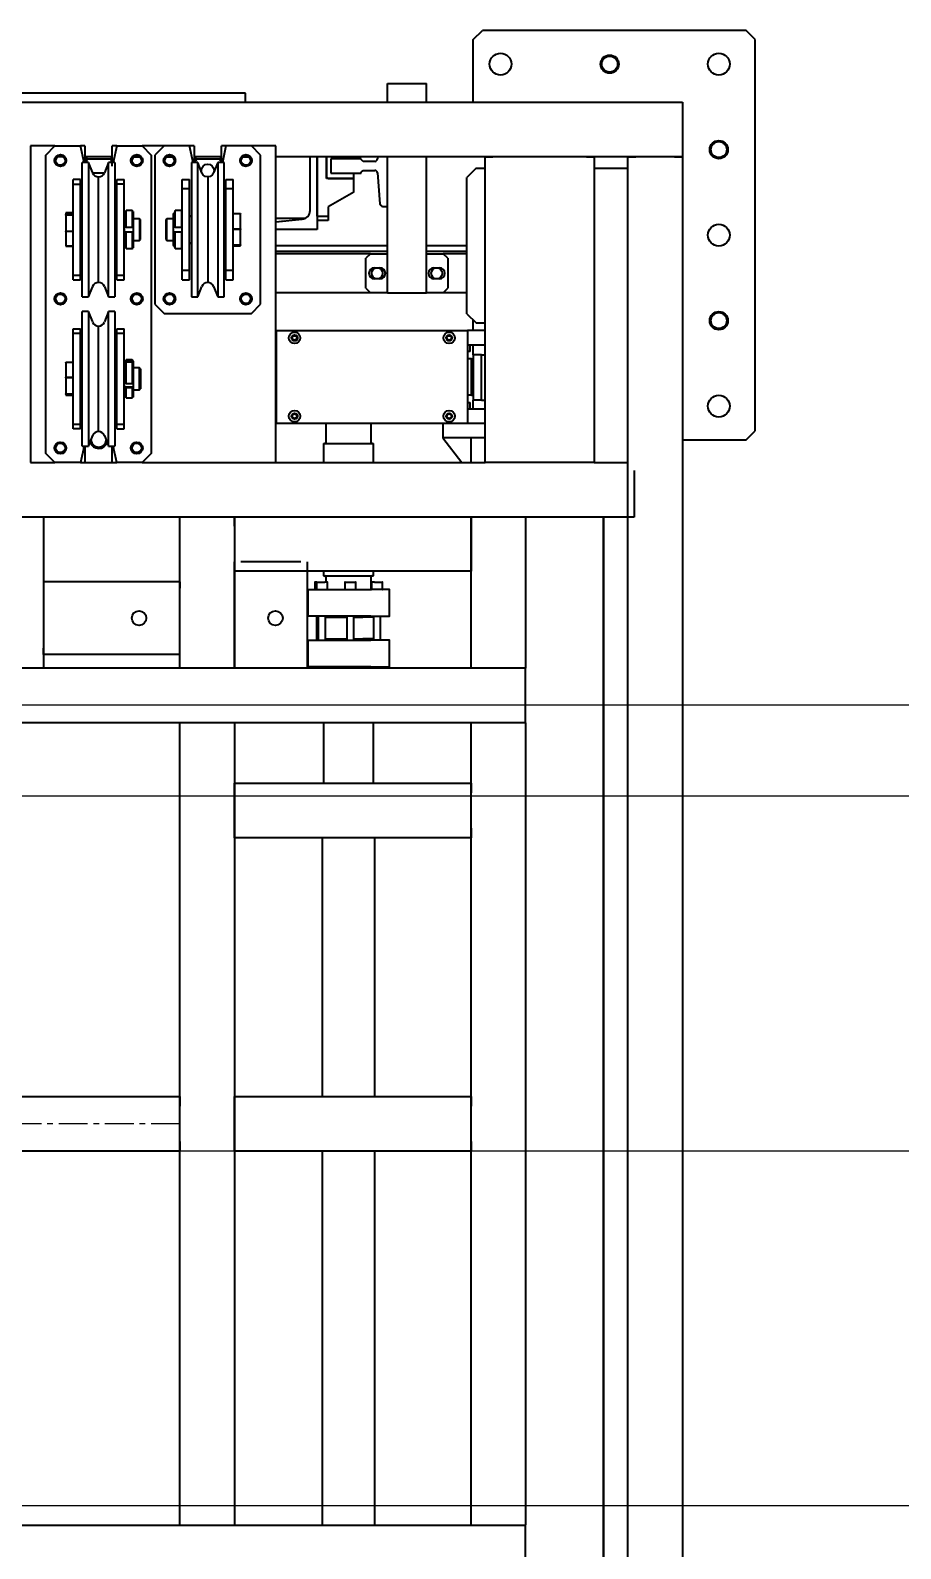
# Model space of a CAD drawing. Header units: millimetres. Extents: x 2509 to 128734, y 2492 to 91667.
# Drawn here: x 56663 to 57620, y 56079 to 57748 of the extents above; entities that cross this region are included whole.
import ezdxf

# ---------------------------------------------------------------- set-up
doc = ezdxf.new("R2010")
doc.units = ezdxf.units.MM
doc.linetypes.add('ACAD_ISO04W100', pattern=[30, 24, -3, 0, -3])
doc.linetypes.add('CENTER', pattern=[50.8, 31.75, -6.35, 6.35, -6.35])
for name, color, linetype in [('7标注层', 4, 'Continuous'), ('SSH_搬运系统', 7, 'Continuous'), ('SSH_货架系统', 7, 'Continuous')]:
    doc.layers.add(name, color=color, linetype=linetype)

# ---------------------------------------------------------------- blocks, each defined once
blk = doc.blocks.new('SSH-提升机')
at = {"layer": 'SSH_搬运系统', "lineweight": 35}
for p, q in [((775744.8, 266287.2), (775734.8, 266277.2)), ((776174.8, 266287.2), (775744.8, 266287.2)), ((776184.8, 266277.2), (776174.8, 266287.2)), ((775734.8, 266277.2), (775734.8, 265987.2)), ((776184.8, 266207.2), (776184.8, 266277.2)), ((775813.8, 264144.2), (775813.8, 266207.2)), ((775813.8, 266207.2), (775822.5, 266207.2)), ((775813.8, 264144.2), (775813.8, 266207.2)), ((775822.5, 266207.2), (775865, 266207.2)), ((775865, 266207.2), (775873.8, 266207.2)), ((775873.8, 266207.2), (775873.8, 265760.2)), ((775873.8, 266207.2), (778198.8, 266207.2)), ((775873.8, 266198.5), (775873.8, 266207.2)), ((775873.8, 266207.2), (778198.8, 266207.2)), ((775873.8, 266198.5), (775873.8, 266156)), ((775873.8, 266147.2), (775873.8, 266156)), ((778198.8, 266147.2), (775873.8, 266147.2)), ((775873.8, 266147.2), (775873.8, 266110.2)), ((776209.8, 266147.2), (775873.8, 266147.2)), ((775886.3, 266110.2), (775886.3, 266147.2)), ((776209.8, 266110.2), (776209.8, 266147.2)), ((776218.5, 266154.2), (776261, 266154.2)), ((776261, 266154.2), (776269.8, 266154.2)), ((776269.8, 266154.2), (776269.8, 264204.2)), ((776269.8, 266147.2), (776269.8, 264204.2)), ((777863.7, 266147.2), (776269.8, 266147.2)), ((777863.7, 266120.2), (776269.8, 266120.2)), ((776269.8, 266120.2), (777863.7, 266120.2)), ((775873.8, 266110.2), (776209.8, 266110.2)), ((775873.8, 266101.8), (775873.8, 266110.2)), ((775873.8, 266110.2), (776209.8, 266110.2)), ((775873.8, 266101.8), (775873.8, 265998.6)), ((776209.8, 266110.2), (776209.8, 266101.8)), ((776209.8, 266101.8), (776209.8, 265998.6)), ((776269.8, 266034.7), (776435.8, 266034.7)), ((776495.8, 266034.7), (776435.8, 266034.7)), ((776435.8, 266034.7), (776435.8, 264316.7)), ((776495.8, 266034.7), (777377.7, 266034.7)), ((776495.8, 266034.7), (776495.8, 264316.7)), ((777437.8, 266034.7), (777377.8, 266034.7)), ((777377.8, 264316.7), (777377.8, 266034.7)), ((775873.8, 265990.2), (775873.8, 265998.6)), ((776209.8, 265998.6), (776209.8, 265990.2)), ((775744.8, 265977.2), (775734.8, 265987.2)), ((776209.8, 265990.2), (775873.8, 265990.2)), ((776209.8, 265990.2), (775873.8, 265990.2)), ((775873.8, 265990.2), (775873.8, 265760.2)), ((775886.3, 265980.2), (775886.3, 265990.2)), ((775886.3, 265980.2), (775896.3, 265970.2)), ((776046.3, 265970.2), (776056.3, 265980.2)), ((776056.3, 265980.2), (776056.3, 265990.2)), ((776064.8, 265990.2), (776064.8, 265970.7)), ((776080.8, 265990.2), (776080.8, 265970.7)), ((776091.3, 265986.2), (776091.3, 265990.2)), ((776091.3, 265986.2), (776091.3, 265977.2)), ((776141.3, 265986.2), (776091.3, 265986.2)), ((776141.3, 265986.2), (776141.3, 265990.2)), ((776141.3, 265986.2), (776141.3, 265977.2)), ((776150.8, 265970.7), (776150.8, 265990.2)), ((776166.8, 265990.2), (776166.8, 265970.7)), ((776182.8, 265990.2), (776182.8, 265943.7)), ((776209.8, 265760.2), (776209.8, 265990.2)), ((775813.8, 265977.2), (775744.8, 265977.2)), ((776046.3, 265970.2), (775896.3, 265970.2)), ((775971.3, 265925.7), (775971.3, 265970.2)), ((775977.3, 265925.7), (775977.3, 265970.2)), ((775980.3, 265970.2), (775980.3, 265944.2)), ((776023.3, 265970.2), (776023.3, 265944.2)), ((776064.8, 265977.2), (776053.3, 265977.2)), ((776064.8, 265760.7), (776064.8, 265970.7)), ((776064.8, 265970.7), (776166.8, 265970.7)), ((776091.3, 265977.2), (776080.8, 265977.2)), ((776087.8, 265973.7), (776080.8, 265973.7)), ((776087.8, 265973.7), (776087.8, 265970.7)), ((776091.3, 265977.2), (776141.3, 265977.2)), ((776095.8, 265975.4), (776095.8, 265976.9)), ((776095.8, 265976.9), (776135.8, 265976.9)), ((776095.8, 265975.4), (776095.8, 265976.9)), ((776095.8, 265976.9), (776135.8, 265976.9)), ((776135.8, 265975.4), (776095.8, 265975.4)), ((776135.8, 265975.4), (776095.8, 265975.4)), ((776095.8, 265975.4), (776095.8, 265970.7)), ((776095.8, 265975.4), (776095.8, 265970.7)), ((776135.8, 265975.4), (776135.8, 265976.9)), ((776135.8, 265975.4), (776135.8, 265976.9)), ((776135.8, 265975.4), (776135.8, 265970.7)), ((776135.8, 265975.4), (776135.8, 265970.7)), ((776150.8, 265977.2), (776141.3, 265977.2)), ((776150.8, 265973.7), (776143.8, 265973.7)), ((776143.8, 265970.7), (776143.8, 265973.7)), ((776166.8, 265970.7), (776166.8, 265760.7)), ((776209.8, 265974.7), (776182.8, 265974.7)), ((776209.8, 265974.7), (776182.8, 265974.7)), ((776182.8, 265943.7), (776209.8, 265964.6)), ((776435.8, 265974.7), (776269.8, 265974.7)), ((776269.8, 265974.7), (776279.8, 265974.7)), ((776279.8, 265974.7), (776318.8, 265974.7)), ((776318.8, 265974.7), (776329.3, 265974.7)), ((776329.3, 265974.7), (776329.3, 265714.7)), ((776329.3, 265974.7), (776329.3, 265794.7)), ((776435.8, 265974.7), (776329.3, 265974.7)), ((777377.7, 265974.7), (776495.8, 265974.7)), ((776562.3, 265974.7), (776495.8, 265974.7)), ((776562.3, 265714.7), (776562.3, 265974.7)), ((776562.3, 265974.7), (776572.8, 265974.7)), ((776562.3, 265714.7), (776562.3, 265974.7)), ((776611.8, 265974.7), (776572.8, 265974.7)), ((776611.8, 265974.7), (776622.3, 265974.7)), ((776622.3, 265974.7), (776622.3, 265714.7)), ((776622.3, 265974.7), (776622.3, 265714.7)), ((776906.8, 265974.7), (776622.3, 265974.7)), ((776906.8, 265714.7), (776906.8, 265974.7)), ((776906.8, 265974.7), (776917.3, 265974.7)), ((776906.8, 265714.7), (776906.8, 265974.7)), ((776956.3, 265974.7), (776917.3, 265974.7)), ((776956.3, 265974.7), (776966.8, 265974.7)), ((776966.8, 265974.7), (776966.8, 265714.7)), ((777377.7, 265974.7), (776966.8, 265974.7)), ((776966.8, 265974.7), (776966.8, 265714.7)), ((775985.3, 265949.2), (775980.3, 265944.2)), ((775985.3, 265949.2), (776018.3, 265949.2)), ((776023.3, 265944.2), (776018.3, 265949.2)), ((775980.3, 265925.7), (775980.3, 265944.2)), ((775995.8, 265934), (775995.8, 265940)), ((776007.8, 265940), (776007.8, 265934)), ((776023.3, 265944.2), (776023.3, 265925.7)), ((776166.8, 265943.7), (776182.8, 265943.7)), ((775813.8, 265925.7), (775793.3, 265925.7)), ((775793.3, 265882.7), (775793.3, 265925.7)), ((776023.3, 265925.7), (775873.8, 265925.7)), ((776023.3, 265882.7), (776023.3, 265925.7)), ((775813.8, 265882.7), (775793.3, 265882.7)), ((775928.2, 265882.7), (775873.8, 265882.7)), ((776023.3, 265882.7), (775928.2, 265882.7)), ((775928.2, 265877.6), (775928.2, 265882.7)), ((775971.3, 265760.2), (775971.3, 265882.7)), ((775977.3, 265760.2), (775977.3, 265882.7)), ((775980.3, 265864.2), (775980.3, 265882.7)), ((776023.3, 265882.7), (776023.3, 265864.2)), ((776349.3, 265884.8), (776349.3, 265864.5)), ((776378.3, 265885.1), (776349.6, 265885.1)), ((776378.6, 265864.5), (776378.6, 265884.8)), ((776404.9, 265884.8), (776404.9, 265864.5)), ((776434, 265885.1), (776405.2, 265885.1)), ((776434.3, 265864.5), (776434.3, 265884.8)), ((775873.8, 265872.1), (775876, 265871.9)), ((775878.7, 265868.9), (775878.7, 265856.1)), ((775888.7, 265856.1), (775888.7, 265868.9)), ((775891.5, 265871.9), (775925.5, 265874.6)), ((775980.3, 265864.2), (775985.3, 265859.2)), ((775980.3, 265864.2), (775980.3, 265760.2)), ((775995.8, 265868.5), (775995.8, 265874.5)), ((776007.8, 265874.5), (776007.8, 265868.5)), ((776018.3, 265859.2), (776023.3, 265864.2)), ((776023.3, 265864.2), (776023.3, 265760.2)), ((776187.8, 265865.1), (776166.8, 265865.1)), ((776209.8, 265867.6), (776188.8, 265867.6)), ((776188.8, 265812.6), (776188.8, 265867.6)), ((776334.3, 265867.6), (776329.3, 265867.6)), ((776334.3, 265812.6), (776334.3, 265867.6)), ((776349.3, 265865.1), (776335.3, 265865.1)), ((776341.3, 265868.7), (776341.3, 265877.1)), ((776341.3, 265868.7), (776341.3, 265865.5)), ((776341.3, 265865.1), (776341.3, 265865.5)), ((776349.1, 265877.3), (776341.5, 265877.3)), ((776341.5, 265865.3), (776349.1, 265865.3)), ((776349.3, 265795.4), (776349.3, 265864.5)), ((776404.9, 265875.3), (776378.6, 265875.3)), ((776378.6, 265867.3), (776404.9, 265867.3)), ((776378.6, 265864.5), (776378.6, 265795.4)), ((776379.9, 265867.3), (776379.9, 265855.7)), ((776403.6, 265867.3), (776403.6, 265855.7)), ((776404.9, 265795.4), (776404.9, 265864.5)), ((776435.8, 265865.1), (776434.3, 265865.1)), ((776434.3, 265864.5), (776434.3, 265795.4)), ((776562.3, 265867.6), (776495.8, 265867.6)), ((776906.8, 265869.1), (776622.3, 265869.1)), ((777377.8, 265869.1), (776966.8, 265869.1)), ((775875.8, 265845.7), (775873.8, 265845.7)), ((775876.7, 265854.1), (775875.8, 265854.1)), ((775875.8, 265854.1), (775875.8, 265820.7)), ((775878.7, 265856.1), (775876.7, 265854.1)), ((775890.7, 265854.1), (775888.7, 265856.1)), ((775891.7, 265854.1), (775890.7, 265854.1)), ((775891.7, 265820.7), (775891.7, 265854.1)), ((775897.7, 265845.7), (775891.7, 265845.7)), ((775897.7, 265817.7), (775897.7, 265845.7)), ((775912.6, 265845.7), (775897.7, 265845.7)), ((775897.7, 265845.7), (775897.7, 265815.7)), ((775912.6, 265845.7), (775928.8, 265817.7)), ((776018.3, 265859.2), (775985.3, 265859.2)), ((776341.3, 265836.2), (776341.3, 265847.8)), ((776349.1, 265848), (776341.5, 265848)), ((776404.9, 265846), (776378.6, 265846)), ((776379.9, 265846), (776379.9, 265855.7)), ((776403.6, 265846), (776403.6, 265855.7)), ((776341.3, 265836.2), (776341.3, 265836.2)), ((776341.5, 265836), (776349.1, 265836)), ((776378.6, 265838), (776404.9, 265838)), ((776379.9, 265814.8), (776379.9, 265838)), ((776403.6, 265814.8), (776403.6, 265838)), ((775873.8, 265815.7), (775895.7, 265815.7)), ((775897.7, 265815.7), (775873.8, 265815.7)), ((775875.8, 265820.7), (775891.7, 265820.7)), ((775895.7, 265815.7), (775897.7, 265817.7)), ((775928.8, 265817.7), (775938.8, 265817.7)), ((775938.8, 265817.7), (775943.8, 265817.7)), ((775938.8, 265805.7), (775938.8, 265817.7)), ((775943.8, 265817.7), (775943.8, 265805.7)), ((776166.8, 265815.1), (776187.8, 265815.1)), ((776188.8, 265812.6), (776209.8, 265812.6)), ((776329.3, 265812.6), (776334.3, 265812.6)), ((776335.3, 265815.1), (776341.3, 265815.1)), ((776341.3, 265816.6), (776341.3, 265813.9)), ((776341.3, 265805), (776341.3, 265813.9)), ((776349.1, 265816.8), (776341.5, 265816.8)), ((776404.9, 265814.8), (776378.6, 265814.8)), ((776434.3, 265815.1), (776435.8, 265815.1)), ((776495.8, 265812.6), (776562.3, 265812.6)), ((775938.8, 265805.7), (775873.8, 265805.7)), ((775873.8, 265805.7), (775953.8, 265805.7)), ((775932.9, 265797.7), (775873.8, 265797.7)), ((775953.8, 265805.7), (775953.8, 265760.2)), ((776318.8, 265794.7), (776435.8, 265794.7)), ((776318.8, 265794.7), (776435.8, 265794.7)), ((776341.3, 265805), (776341.3, 265803)), ((776341.5, 265804.8), (776349.1, 265804.8)), ((776341.5, 265802.8), (776349.1, 265802.8)), ((776349.6, 265795.1), (776378.3, 265795.1)), ((776378.6, 265806.8), (776404.9, 265806.8)), ((776378.6, 265804.8), (776404.9, 265804.8)), ((776405.2, 265795.1), (776434, 265795.1)), ((776622.3, 265811.1), (776906.8, 265811.1)), ((776966.8, 265811.1), (777377.8, 265811.1)), ((775941.4, 265792.3), (775941.4, 265760.2)), ((775945.2, 265760.2), (775942.3, 265789.2)), ((776318.8, 265787.7), (776318.8, 265721.7)), ((775945.2, 265760.2), (775944.2, 265769.8)), ((776209.8, 265760.2), (775861.8, 265760.2)), ((775861.8, 265760.2), (775861.8, 265733.2)), ((776166.8, 265760.7), (776064.8, 265760.7)), ((776064.8, 265760.2), (776064.8, 265760.7)), ((776080.8, 265760.7), (776080.8, 265760.2)), ((776209.8, 265613.2), (776209.8, 265760.2)), ((775871.8, 265743.2), (775861.8, 265733.2)), ((775861.8, 265733.2), (775861.8, 265705.2)), ((776035.8, 265743.2), (775871.8, 265743.2)), ((775873.8, 265724), (775873.8, 265730.5)), ((775873.8, 265730.4), (775873.8, 265724)), ((776045.8, 265733.2), (776035.8, 265743.2)), ((776045.8, 265637.2), (776045.8, 265733.2)), ((775813.8, 265726.7), (775803.8, 265726.7)), ((775803.8, 265726.7), (775803.8, 264626.7)), ((775908.8, 265713.2), (775898.8, 265713.2)), ((775898.8, 265705.2), (775898.8, 265713.2)), ((775998.8, 265713.2), (775908.8, 265713.2)), ((775908.8, 265713.2), (775908.8, 265705.2)), ((775936, 265721.2), (775936.3, 265721.2)), ((775936, 265713.2), (775936, 265721.2)), ((775952.8, 265721.2), (775936.3, 265721.2)), ((775936.3, 265721.2), (775936.3, 265713.2)), ((775952.8, 265721.2), (775953.6, 265721.2)), ((775952.8, 265713.2), (775952.8, 265721.2)), ((775970.6, 265721.2), (775953.6, 265721.2)), ((775953.6, 265721.2), (775953.6, 265713.2)), ((775970.6, 265721.2), (775971, 265721.2)), ((775970.6, 265713.2), (775970.6, 265721.2)), ((775971.5, 265721.2), (775971, 265721.2)), ((775971, 265721.2), (775971, 265713.2)), ((775971.5, 265713.2), (775971.5, 265721.2)), ((776008.8, 265713.2), (775998.8, 265713.2)), ((775998.8, 265713.2), (775998.8, 265705.2)), ((776008.8, 265705.2), (776008.8, 265713.2)), ((776269.8, 265714.7), (776435.8, 265714.7)), ((776279.8, 265714.7), (776269.8, 265714.7)), ((776279.8, 265714.7), (776318.8, 265714.7)), ((776435.8, 265714.7), (776318.8, 265714.7)), ((776329.3, 265714.7), (776318.8, 265714.7)), ((776318.8, 265714.7), (776435.8, 265714.7)), ((776495.8, 265714.7), (777377.8, 265714.7)), ((776495.8, 265714.7), (776562.3, 265714.7)), ((776572.8, 265714.7), (776562.3, 265714.7)), ((776611.8, 265714.7), (776572.8, 265714.7)), ((776622.3, 265714.7), (776611.8, 265714.7)), ((776622.3, 265714.7), (776906.8, 265714.7)), ((776917.3, 265714.7), (776906.8, 265714.7)), ((776956.3, 265714.7), (776917.3, 265714.7)), ((776966.8, 265714.7), (776956.3, 265714.7)), ((776966.8, 265714.7), (777377.8, 265714.7)), ((775861.8, 265705.2), (775879.8, 265701.3)), ((775861.8, 265705.2), (775861.8, 265700.2)), ((775879.8, 265700.2), (775861.8, 265700.2)), ((775873.8, 265700.2), (775873.8, 265670.2)), ((775873.8, 265700.2), (775873.8, 265670.2)), ((775875.8, 265700.2), (775875.8, 265698.4)), ((775875.8, 265673), (775875.8, 265698.4)), ((775879.8, 265703.2), (775879.8, 265696.2)), ((776027.8, 265703.2), (775879.8, 265703.2)), ((775879.8, 265696.2), (775891.3, 265691.7)), ((775879.8, 265696.2), (776027.8, 265696.2)), ((775908.8, 265705.2), (775898.8, 265705.2)), ((775998.8, 265705.2), (775908.8, 265705.2)), ((775938.8, 265705.2), (775938.8, 265703.2)), ((776008.8, 265705.2), (775998.8, 265705.2)), ((776016.2, 265691.7), (776027.8, 265696.2)), ((776027.8, 265696.2), (776027.8, 265703.2)), ((775891.3, 265678.7), (775879.8, 265674.2)), ((775895.9, 265685.2), (776011.4, 265685.2)), ((776027.8, 265674.2), (776016.2, 265678.7)), ((775861.8, 265670.2), (775879.8, 265670.2)), ((775861.8, 265670.2), (775861.8, 265665.2)), ((775879.8, 265669.1), (775861.8, 265665.2)), ((775861.8, 265665.2), (775861.8, 265637.2)), ((775875.8, 265673), (775875.8, 265670.2)), ((775879.8, 265674.2), (775879.8, 265667.2)), ((776027.8, 265674.2), (775879.8, 265674.2)), ((775879.8, 265667.2), (776027.8, 265667.2)), ((775908.8, 265665.2), (775898.8, 265665.2)), ((775898.8, 265657.2), (775898.8, 265665.2)), ((775998.8, 265665.2), (775908.8, 265665.2)), ((775908.8, 265665.2), (775908.8, 265657.2)), ((775938.8, 265667.2), (775938.8, 265666.2)), ((775938.8, 265666.2), (775939.8, 265665.2)), ((775967.8, 265665.2), (775968.8, 265666.2)), ((775968.8, 265666.2), (775968.8, 265667.2)), ((775998.8, 265665.2), (775998.8, 265657.2)), ((776008.8, 265665.2), (775998.8, 265665.2)), ((776008.8, 265657.2), (776008.8, 265665.2)), ((776027.8, 265667.2), (776027.8, 265674.2)), ((775873.8, 265640), (775873.8, 265646.5)), ((775873.8, 265646.4), (775873.8, 265640)), ((775908.8, 265657.2), (775898.8, 265657.2)), ((775998.8, 265657.2), (775908.8, 265657.2)), ((775932.9, 265656.2), (775951.1, 265656.2)), ((775932.9, 265656.2), (775932.9, 265649.5)), ((775951.1, 265649.5), (775932.9, 265649.5)), ((775936, 265647.8), (775936, 265647.6)), ((775936, 265647.6), (775936.8, 265647.2)), ((775936.8, 265647.2), (775970.8, 265647.2)), ((775941.8, 265647.2), (775941.8, 265640.2)), ((775951.1, 265657.2), (775951.1, 265656.2)), ((775951.1, 265649.5), (775951.1, 265656.2)), ((775951.1, 265649.5), (775951.1, 265647.8)), ((775956.4, 265657.2), (775956.4, 265656.2)), ((775956.4, 265656.2), (775974.6, 265656.2)), ((775956.4, 265656.2), (775956.4, 265649.5)), ((775974.6, 265649.5), (775956.4, 265649.5)), ((775956.4, 265649.5), (775956.4, 265647.8)), ((775965.8, 265640.2), (775965.8, 265647.2)), ((775970.8, 265647.2), (775971.5, 265647.6)), ((775971.5, 265647.6), (775971.5, 265647.8)), ((775974.6, 265649.5), (775974.6, 265656.2)), ((776008.8, 265657.2), (775998.8, 265657.2)), ((776435.8, 265654.7), (776269.8, 265654.7)), ((776340.8, 265654.7), (776269.8, 265654.7)), ((776340.8, 265654.7), (776347.8, 265654.7)), ((776340.8, 265654.7), (776340.8, 265504.7)), ((776413.8, 265654.7), (776347.8, 265654.7)), ((776420.8, 265654.7), (776413.8, 265654.7)), ((776420.8, 265654.7), (776420.8, 265504.7)), ((776435.8, 265654.7), (776420.8, 265654.7)), ((776420.8, 265654.7), (776420.8, 265504.7)), ((777377.8, 265654.7), (776495.8, 265654.7)), ((776906.8, 265654.7), (776495.8, 265654.7)), ((776906.8, 265654.7), (776917.3, 265654.7)), ((776906.8, 265205.7), (776906.8, 265654.7)), ((776906.8, 264696.7), (776906.8, 265654.7)), ((776956.3, 265654.7), (776917.3, 265654.7)), ((776956.3, 265654.7), (776966.8, 265654.7)), ((776966.8, 265654.7), (776966.8, 264696.7)), ((776966.8, 265654.7), (776966.8, 265205.7)), ((777377.8, 265654.7), (776966.8, 265654.7)), ((775861.8, 265637.2), (775871.8, 265627.2)), ((775861.8, 265637.2), (775861.8, 265613.2)), ((775941.8, 265640.2), (775942.8, 265639.2)), ((775943.2, 265640.2), (775941.8, 265640.2)), ((775942.8, 265639.2), (775964.8, 265639.2)), ((775965.8, 265640.2), (775943.2, 265640.2)), ((775964.8, 265639.2), (775965.8, 265640.2)), ((776035.8, 265627.2), (776045.8, 265637.2)), ((775861.8, 265613.2), (775871.8, 265623.2)), ((775861.8, 265585.2), (775861.8, 265613.2)), ((775871.8, 265627.2), (776035.8, 265627.2)), ((775871.8, 265623.2), (776199.8, 265623.2)), ((775942.8, 265611.2), (775941.8, 265610.2)), ((775964.8, 265611.2), (775942.8, 265611.2)), ((775965.8, 265610.2), (775964.8, 265611.2)), ((776106.8, 265611.2), (776105.8, 265610.2)), ((776106.8, 265611.2), (776117, 265611.2)), ((776117, 265611.2), (776128.8, 265611.2)), ((776129.8, 265610.2), (776128.8, 265611.2)), ((776199.8, 265623.2), (776209.8, 265613.2)), ((776209.8, 265613.2), (776209.8, 265585.2)), ((775873.8, 265604), (775873.8, 265610.5)), ((775873.8, 265610.4), (775873.8, 265604)), ((775932.9, 265602.2), (775932.9, 265595.5)), ((775932.9, 265602.2), (775951.1, 265602.2)), ((775951.1, 265595.5), (775932.9, 265595.5)), ((775933.9, 265603.2), (775951.1, 265603.2)), ((775941.8, 265610.2), (775941.8, 265603.2)), ((775941.8, 265610.2), (775964.7, 265610.2)), ((775951.1, 265603.2), (775956.4, 265603.2)), ((775951.1, 265603.2), (775951.1, 265602.2)), ((775951.1, 265595.5), (775951.1, 265602.2)), ((775951.1, 265595.5), (775951.1, 265593.8)), ((775956.4, 265603.2), (775973.6, 265603.2)), ((775956.4, 265603.2), (775956.4, 265602.2)), ((775956.4, 265602.2), (775956.4, 265595.5)), ((775956.4, 265602.2), (775974.6, 265602.2)), ((775974.6, 265595.5), (775956.4, 265595.5)), ((775956.4, 265595.5), (775956.4, 265593.8)), ((775964.7, 265610.2), (775965.8, 265610.2)), ((775965.8, 265603.2), (775965.8, 265610.2)), ((775974.6, 265595.5), (775974.6, 265602.2)), ((776097.8, 265603.2), (776096.8, 265602.2)), ((776096.8, 265602.2), (776096.8, 265595.5)), ((776097.4, 265602.2), (776096.8, 265602.2)), ((776096.8, 265595.5), (776100.8, 265593.2)), ((776096.8, 265595.5), (776097.4, 265595.5)), ((776097.4, 265595.5), (776097.4, 265602.2)), ((776098.3, 265603.2), (776097.8, 265603.2)), ((776098.3, 265603.2), (776100.2, 265603.2)), ((776099.3, 265602.2), (776122.8, 265602.2)), ((776099.3, 265602.2), (776099.3, 265595.5)), ((776122.8, 265595.5), (776099.3, 265595.5)), ((776100.2, 265603.2), (776122.4, 265603.2)), ((776100.3, 265593.8), (776100.3, 265594.9)), ((776105.8, 265610.2), (776105.8, 265603.2)), ((776129.8, 265610.2), (776105.8, 265610.2)), ((776122.4, 265603.2), (776126.6, 265603.2)), ((776122.8, 265595.5), (776122.8, 265602.2)), ((776126.6, 265603.2), (776127.4, 265603.2)), ((776126.6, 265593.8), (776126.6, 265603.2)), ((776127.4, 265603.2), (776137.8, 265603.2)), ((776127.7, 265602.2), (776127.7, 265595.5)), ((776127.7, 265602.2), (776138.8, 265602.2)), ((776138.8, 265595.5), (776127.7, 265595.5)), ((776129.8, 265603.2), (776129.8, 265610.2)), ((776134.8, 265593.2), (776138.8, 265595.5)), ((776138.8, 265602.2), (776137.8, 265603.2)), ((776138.8, 265595.5), (776138.8, 265602.2)), ((775861.8, 265585.2), (775861.8, 265580.2)), ((775861.8, 265585.2), (775879.8, 265581.2)), ((775883.9, 265580.2), (775861.8, 265580.2)), ((775873.8, 265580.2), (775873.8, 265550.2)), ((775873.8, 265580.2), (775873.8, 265550.2)), ((775875.8, 265580.2), (775875.8, 265578.4)), ((775875.8, 265553), (775875.8, 265578.4)), ((775879.8, 265583.2), (775879.8, 265576.2)), ((775879.8, 265583.2), (775999.2, 265583.2)), ((775903.8, 265593.2), (775898.8, 265593.2)), ((775898.8, 265585.2), (775898.8, 265593.2)), ((775903.8, 265585.2), (775898.8, 265585.2)), ((776003.8, 265593.2), (775903.8, 265593.2)), ((775903.8, 265593.2), (775903.8, 265585.2)), ((776003.8, 265585.2), (775903.8, 265585.2)), ((775936, 265593.8), (775936, 265593.6)), ((775936, 265593.6), (775936.8, 265593.2)), ((775939.8, 265585.2), (775938.8, 265584.2)), ((775968.8, 265584.2), (775938.8, 265584.2)), ((775968.8, 265584.2), (775967.8, 265585.2)), ((775968.8, 265583.2), (775968.8, 265584.2)), ((775970.8, 265593.2), (775971.5, 265593.6)), ((775971.5, 265593.6), (775971.5, 265593.8)), ((775983.7, 265583.2), (775983.8, 265583.2)), ((775999.2, 265583.2), (776027.8, 265583.2)), ((776003.8, 265585.2), (776003.8, 265593.2)), ((776008.8, 265593.2), (776003.8, 265593.2)), ((776008.8, 265585.2), (776003.8, 265585.2)), ((776008.8, 265585.2), (776008.8, 265593.2)), ((776027.8, 265576.2), (776027.8, 265583.2)), ((776043.8, 265583.2), (776043.8, 265576.2)), ((776043.8, 265583.2), (776180.8, 265583.2)), ((776067.8, 265593.2), (776062.8, 265593.2)), ((776062.8, 265585.2), (776062.8, 265593.2)), ((776067.8, 265585.2), (776062.8, 265585.2)), ((776167.8, 265593.2), (776067.8, 265593.2)), ((776067.8, 265593.2), (776067.8, 265585.2)), ((776167.8, 265585.2), (776067.8, 265585.2)), ((776103.8, 265585.2), (776102.8, 265584.2)), ((776102.8, 265584.2), (776102.8, 265583.2)), ((776102.8, 265584.2), (776116.7, 265584.2)), ((776116.7, 265584.2), (776132.8, 265584.2)), ((776132.8, 265584.2), (776131.8, 265585.2)), ((776132.8, 265583.2), (776132.8, 265584.2)), ((776172.8, 265593.2), (776167.8, 265593.2)), ((776167.8, 265585.2), (776167.8, 265593.2)), ((776172.8, 265585.2), (776167.8, 265585.2)), ((776172.8, 265585.2), (776172.8, 265593.2)), ((776180.8, 265583.2), (776191.8, 265583.2)), ((776209.8, 265585.2), (776191.8, 265581.2)), ((776191.8, 265576.2), (776191.8, 265583.2)), ((776209.8, 265580.2), (776191.8, 265580.2)), ((776209.8, 265580.2), (776209.8, 265585.2)), ((776209.8, 265550.2), (776209.8, 265580.2)), ((775879.8, 265576.2), (775891.3, 265571.7)), ((775999.2, 265576.2), (775879.8, 265576.2)), ((775891.8, 265571.5), (775891.8, 265558.9)), ((775896.1, 265565.2), (775895.8, 265565.2)), ((776011.4, 265565.2), (775896.1, 265565.2)), ((776027.8, 265576.2), (775999.2, 265576.2)), ((776016.2, 265571.7), (776027.8, 265576.2)), ((776043.8, 265576.2), (776055.3, 265571.7)), ((776180.8, 265576.2), (776043.8, 265576.2)), ((776060.1, 265565.2), (776059.8, 265565.2)), ((776175.4, 265565.2), (776060.1, 265565.2)), ((776180.2, 265571.7), (776191.8, 265576.2)), ((776191.8, 265576.2), (776180.8, 265576.2)), ((775861.8, 265550.2), (775879.8, 265550.2)), ((775861.8, 265550.2), (775861.8, 265545.2)), ((775879.8, 265549.3), (775861.8, 265545.2)), ((775861.8, 265517.2), (775861.8, 265545.2)), ((775875.8, 265553), (775875.8, 265550.2)), ((775891.3, 265558.7), (775879.8, 265554.2)), ((775879.8, 265554.2), (775879.8, 265547.2)), ((775879.8, 265554.2), (775999.2, 265554.2)), ((775999.2, 265547.2), (775879.8, 265547.2)), ((775903.8, 265545.2), (775898.8, 265545.2)), ((775898.8, 265545.2), (775898.8, 265537.2)), ((776003.8, 265545.2), (775903.8, 265545.2)), ((775903.8, 265537.2), (775903.8, 265545.2)), ((775938.8, 265547.2), (775938.8, 265545.2)), ((775968.8, 265545.2), (775968.8, 265547.2)), ((775999.2, 265554.2), (776027.8, 265554.2)), ((776027.8, 265547.2), (775999.2, 265547.2)), ((776008.8, 265545.2), (776003.8, 265545.2)), ((776003.8, 265537.2), (776003.8, 265545.2)), ((776008.8, 265537.2), (776008.8, 265545.2)), ((776027.8, 265554.2), (776016.2, 265558.7)), ((776027.8, 265547.2), (776027.8, 265554.2)), ((776055.3, 265558.7), (776043.8, 265554.2)), ((776043.8, 265554.2), (776043.8, 265547.2)), ((776043.8, 265554.2), (776180.8, 265554.2)), ((776180.8, 265547.2), (776043.8, 265547.2)), ((776067.8, 265545.2), (776062.8, 265545.2)), ((776062.8, 265537.2), (776062.8, 265545.2)), ((776167.8, 265545.2), (776067.8, 265545.2)), ((776067.8, 265545.2), (776067.8, 265537.2)), ((776102.8, 265547.2), (776102.8, 265545.2)), ((776132.8, 265545.2), (776132.8, 265547.2)), ((776172.8, 265545.2), (776167.8, 265545.2)), ((776167.8, 265537.2), (776167.8, 265545.2)), ((776172.8, 265545.2), (776172.8, 265537.2)), ((776191.8, 265554.2), (776180.2, 265558.7)), ((776180.8, 265554.2), (776191.8, 265554.2)), ((776191.8, 265547.2), (776180.8, 265547.2)), ((776191.8, 265547.2), (776191.8, 265554.2)), ((776191.8, 265550.2), (776209.8, 265550.2)), ((776191.8, 265549.3), (776209.8, 265545.2)), ((776209.8, 265545.2), (776209.8, 265550.2)), ((776209.8, 265545.2), (776209.8, 265517.2)), ((775903.8, 265537.2), (775898.8, 265537.2)), ((776003.8, 265537.2), (775903.8, 265537.2)), ((775935.4, 265537.2), (775935.4, 265529.2)), ((775935.4, 265529.2), (775937.2, 265529.2)), ((775937.2, 265529.2), (775937.2, 265537.2)), ((775937.7, 265529.2), (775937.2, 265529.2)), ((775937.7, 265537.2), (775937.7, 265529.2)), ((775937.7, 265529.2), (775955.3, 265529.2)), ((775955.3, 265529.2), (775955.3, 265537.2)), ((775956, 265529.2), (775955.3, 265529.2)), ((775956, 265537.2), (775956, 265529.2)), ((775956, 265529.2), (775971.8, 265529.2)), ((775971.8, 265529.2), (775971.8, 265537.2)), ((775972.1, 265529.2), (775971.8, 265529.2)), ((775972.1, 265537.2), (775972.1, 265529.2)), ((776008.8, 265537.2), (776003.8, 265537.2)), ((776067.8, 265537.2), (776062.8, 265537.2)), ((776167.8, 265537.2), (776067.8, 265537.2)), ((776099.6, 265529.2), (776099.6, 265537.2)), ((776100, 265529.2), (776099.6, 265529.2)), ((776100, 265537.2), (776100, 265529.2)), ((776100, 265529.2), (776116, 265529.2)), ((776116, 265529.2), (776116, 265537.2)), ((776116.8, 265529.2), (776116, 265529.2)), ((776116.8, 265537.2), (776116.8, 265529.2)), ((776116.8, 265529.2), (776134.2, 265529.2)), ((776134.2, 265529.2), (776134.2, 265537.2)), ((776134.6, 265529.2), (776134.2, 265529.2)), ((776134.6, 265537.2), (776134.6, 265529.2)), ((776134.6, 265529.2), (776135.9, 265529.2)), ((776135.9, 265529.2), (776135.9, 265537.2)), ((776172.8, 265537.2), (776167.8, 265537.2)), ((775861.8, 265517.2), (775861.8, 265490.2)), ((775871.8, 265507.2), (775861.8, 265517.2)), ((775873.8, 265526.5), (775873.8, 265519.9)), ((775873.8, 265526.5), (775873.8, 265520)), ((776209.8, 265517.2), (776199.8, 265507.2)), ((776209.8, 265490.2), (776209.8, 265517.2)), ((776199.8, 265507.2), (775871.8, 265507.2)), ((776269.8, 265504.7), (776435.8, 265504.7)), ((776269.8, 265504.7), (776340.8, 265504.7)), ((776340.8, 265504.7), (776347.8, 265504.7)), ((776347.8, 265504.7), (776413.8, 265504.7)), ((776420.8, 265504.7), (776413.8, 265504.7)), ((776420.8, 265504.7), (776435.8, 265504.7)), ((775861.8, 265490.2), (776209.8, 265490.2))]:
    blk.add_line(p, q, dxfattribs=at)
at = {"layer": 'SSH_搬运系统', "color": 1, "linetype": 'ByBlock', "lineweight": -2}
blk.add_line((776936.8, 265654.7), (776936.8, 264696.7), dxfattribs=at)
at = {"layer": 'SSH_搬运系统', "lineweight": 35}
for centre, radius in [((775771.8, 266247.2), 12), ((775865.8, 266247.2), 10), ((775865.8, 266247.2), 8.75), ((775959.8, 266247.2), 12), ((776053.8, 266247.2), 10), ((776053.8, 266247.2), 8.75), ((776147.8, 266247.2), 12), ((775771.8, 266127.2), 10), ((775771.8, 266127.2), 8.75), ((775771.8, 266007.2), 12), ((776072.8, 265950.7), 6.3), ((776072.8, 265950.7), 3.3), ((776072.8, 265950.7), 2.46), ((776158.8, 265950.7), 6.3), ((776158.8, 265950.7), 3.3), ((776158.8, 265950.7), 2.46), ((776001.8, 265937), 6), ((776001.8, 265871.5), 6), ((776072.8, 265780.7), 6.3), ((776072.8, 265780.7), 3.3), ((776072.8, 265780.7), 2.46), ((776158.8, 265780.7), 6.3), ((776158.8, 265780.7), 3.3), ((776158.8, 265780.7), 2.46), ((776380.8, 265759.7), 8), ((775877.8, 265727.2), 6.5), ((775877.8, 265727.2), 6), ((775877.8, 265727.2), 5.15), ((776029.8, 265727.2), 6.5), ((776029.8, 265727.2), 6), ((776029.8, 265727.2), 5.15), ((775888.8, 265685.2), 7), ((775877.8, 265643.2), 6.5), ((775877.8, 265643.2), 6), ((775877.8, 265643.2), 5.15), ((776029.8, 265643.2), 6.5), ((776029.8, 265643.2), 6), ((776029.8, 265643.2), 5.15), ((775877.8, 265607.2), 6.5), ((775877.8, 265607.2), 6), ((775877.8, 265607.2), 5.15), ((776029.8, 265607.2), 6.5), ((776029.8, 265607.2), 6), ((776029.8, 265607.2), 5.15), ((776193.8, 265607.2), 6.5), ((776193.8, 265607.2), 6), ((776193.8, 265607.2), 5.15), ((776380.8, 265609.7), 8), ((775877.8, 265523.2), 6.5), ((775877.8, 265523.2), 6), ((775877.8, 265523.2), 5.15), ((776029.8, 265523.2), 6.5), ((776029.8, 265523.2), 6), ((776029.8, 265523.2), 5.15), ((776193.8, 265523.2), 6.5), ((776193.8, 265523.2), 6), ((776193.8, 265523.2), 5.15)]:
    blk.add_circle(centre, radius, dxfattribs=at)
for centre, radius, start, end in [((776001.8, 265940), 6, 0, 180), ((776001.8, 265934), 6, 180, 0), ((776001.8, 265874.5), 6, 0, 180), ((776349.6, 265884.8), 0.3, 90, 180), ((776378.3, 265884.8), 0.3, 0, 90), ((776405.2, 265884.8), 0.3, 90, 180), ((776434, 265884.8), 0.3, 0, 90), ((775875.7, 265868.9), 3, 0, 85.5126), ((775891.7, 265868.9), 3, 94.4874, 180), ((775925.2, 265877.6), 3, 274.4874, 0), ((776001.8, 265868.5), 6, 180, 0), ((776187.8, 265866.1), 1, 270, 0), ((776335.3, 265866.1), 1, 180, 270), ((776341.5, 265877.1), 0.2, 90, 180), ((776341.5, 265865.5), 0.2, 180, 270), ((776349.1, 265877.1), 0.2, 0, 90), ((776349.1, 265865.5), 0.2, 270, 0), ((776341.5, 265847.8), 0.2, 90, 180), ((776349.1, 265847.8), 0.2, 0, 90), ((776341.5, 265836.2), 0.2, 180, 270), ((776349.1, 265836.2), 0.2, 270, 0), ((776187.8, 265814.1), 1, 0, 90), ((776335.3, 265814.1), 1, 90, 180), ((776341.5, 265816.6), 0.2, 90, 180), ((776349.1, 265816.6), 0.2, 0, 90), ((775932.9, 265788.2), 9.5, 5.7106, 90), ((776341.5, 265805), 0.2, 180, 270), ((776341.5, 265803), 0.2, 180, 270), ((776349.1, 265805), 0.2, 270, 0), ((776349.1, 265803), 0.2, 270, 0), ((776349.6, 265795.4), 0.3, 180, 270), ((776378.3, 265795.4), 0.3, 270, 0), ((776405.2, 265795.4), 0.3, 180, 270), ((776434, 265795.4), 0.3, 270, 0), ((775877.8, 265727.2), 6, 75, 345), ((776029.8, 265727.2), 6, 75, 345), ((775883.8, 265685.7), 15, 105.4648, 122.231), ((776018.8, 265685.2), 7, 111.2044, 248.7956), ((775883.8, 265685.7), 15, 237.769, 254.5352), ((775877.8, 265643.2), 6, 75, 345), ((776029.8, 265643.2), 6, 75, 345), ((775877.8, 265607.2), 6, 75, 345), ((776029.8, 265607.2), 6, 75, 345), ((776193.8, 265607.2), 6, 75, 345), ((775883.8, 265565.7), 15, 104.8343, 122.231), ((775888.8, 265565.2), 7, 291.2044, 68.7956), ((776018.8, 265565.2), 7, 111.2044, 248.7956), ((776052.8, 265565.2), 7, 291.2044, 68.7956), ((776182.8, 265565.2), 7, 111.2044, 248.7956), ((776184.3, 265565.2), 8.5, 0, 83.7507), ((776184.3, 265565.2), 8.5, 276.2493, 0), ((776184.3, 265565.2), 10, 289.8337, 70.1606), ((775883.8, 265565.7), 15, 237.769, 254.5352), ((775877.8, 265523.2), 6, 75, 345), ((776029.8, 265523.2), 6, 75, 345), ((776193.8, 265523.2), 6, 75, 345)]:
    blk.add_arc(centre, radius, start, end, dxfattribs=at)
for points in [[(775933.9, 265657.2), (775933.6, 265656.9), (775933.3, 265656.6), (775932.9, 265656.2)], [(775932.9, 265649.5), (775934, 265648.9), (775935, 265648.3), (775936, 265647.8)], [(775971.5, 265647.8), (775972.5, 265648.3), (775973.6, 265648.9), (775974.6, 265649.5)], [(775974.6, 265656.2), (775974.3, 265656.6), (775973.9, 265656.9), (775973.6, 265657.2)], [(775933.9, 265603.2), (775933.6, 265602.9), (775933.3, 265602.6), (775932.9, 265602.2)], [(775932.9, 265595.5), (775934, 265594.9), (775935, 265594.3), (775936, 265593.8)], [(775971.5, 265593.8), (775972.5, 265594.3), (775973.6, 265594.9), (775974.6, 265595.5)], [(775974.6, 265602.2), (775974.3, 265602.6), (775973.9, 265602.9), (775973.6, 265603.2)], [(776097.4, 265602.2), (776097.7, 265602.6), (776098, 265602.9), (776098.3, 265603.2)], [(776100.3, 265593.8), (776099.3, 265594.3), (776098.3, 265594.9), (776097.4, 265595.5)], [(776100.2, 265603.2), (776099.9, 265602.9), (776099.6, 265602.6), (776099.3, 265602.2)], [(776099.3, 265595.5), (776100.2, 265594.9), (776101.2, 265594.3), (776102.2, 265593.8)], [(776121.7, 265593.8), (776122.1, 265594.3), (776122.4, 265594.9), (776122.8, 265595.5)], [(776122.8, 265602.2), (776122.7, 265602.6), (776122.6, 265602.9), (776122.4, 265603.2)], [(776127.7, 265595.5), (776127.4, 265594.9), (776127, 265594.3), (776126.6, 265593.8)], [(776127.4, 265603.2), (776127.5, 265602.9), (776127.6, 265602.6), (776127.7, 265602.2)]]:
    blk.add_open_spline(points, degree=3, dxfattribs=at)
for points, knots in [([(775956.4, 265647.8), (775956, 265647.7), (775955.5, 265647.7), (775954.6, 265647.6), (775953.8, 265647.6), (775952.9, 265647.6), (775952, 265647.7), (775951.6, 265647.7), (775951.1, 265647.8)], [0, 0, 0, 0, 1.326595, 1.326595, 2.653191, 3.979786, 3.979786, 5.306382, 5.306382, 5.306382, 5.306382]), ([(775956.4, 265593.8), (775956, 265593.7), (775955.5, 265593.7), (775954.6, 265593.6), (775953.8, 265593.6), (775952.9, 265593.6), (775952, 265593.7), (775951.6, 265593.7), (775951.1, 265593.8)], [0, 0, 0, 0, 1.326595, 1.326595, 2.653191, 3.979786, 3.979786, 5.306382, 5.306382, 5.306382, 5.306382]), ([(776102.2, 265593.8), (776102, 265593.7), (776101.9, 265593.7), (776101.5, 265593.6), (776101.2, 265593.6), (776100.9, 265593.6), (776100.6, 265593.7), (776100.4, 265593.7), (776100.3, 265593.8)], [0, 0, 0, 0, 0.48194, 0.48194, 0.96388, 1.445819, 1.445819, 1.927759, 1.927759, 1.927759, 1.927759]), ([(776126.6, 265593.8), (776126.2, 265593.7), (776125.8, 265593.7), (776125, 265593.6), (776124.2, 265593.6), (776123.3, 265593.6), (776122.5, 265593.7), (776122.1, 265593.7), (776121.7, 265593.8)], [0, 0, 0, 0, 1.237662, 1.237662, 2.475324, 3.712986, 3.712986, 4.950648, 4.950648, 4.950648, 4.950648])]:
    blk.add_open_spline(points, degree=3, knots=knots, dxfattribs=at)
blk = doc.blocks.new('*U218')
at = {"layer": 'SSH_货架系统', "color": 2}
for p, q in [((742835.4, 236391.3), (761084.1, 236391.3)), ((742835.4, 235611.3), (761084.1, 235611.3)), ((742835.4, 235511.3), (761084.1, 235511.3))]:
    blk.add_line(p, q, dxfattribs=at)
at = {"layer": 'SSH_货架系统', "color": 1, "linetype": 'ACAD_ISO04W100', "ltscale": 40}
blk.add_line((742835.4, 236001.3), (761084.1, 236001.3), dxfattribs=at)
blk = doc.blocks.new('A$C78651db9')
at = {"layer": 'SSH_搬运系统', "color": 7, "linetype": 'ByBlock', "lineweight": -2, "rotation": 270}
blk.add_blockref('SSH-提升机', (-260687.5, 781742.8), dxfattribs=at)
at = {"layer": 'SSH_货架系统', "rotation": 180}
blk.add_blockref('*U218', (763477.6, 240777.4), dxfattribs=at)

msp = doc.modelspace()

# ---------------------------------------------------------------- block references
at = {"layer": '7标注层', "linetype": 'CENTER'}
msp.add_blockref('A$C78651db9', (51860.401, 51740.213), dxfattribs=at)

doc.saveas('drawing.dxf')
